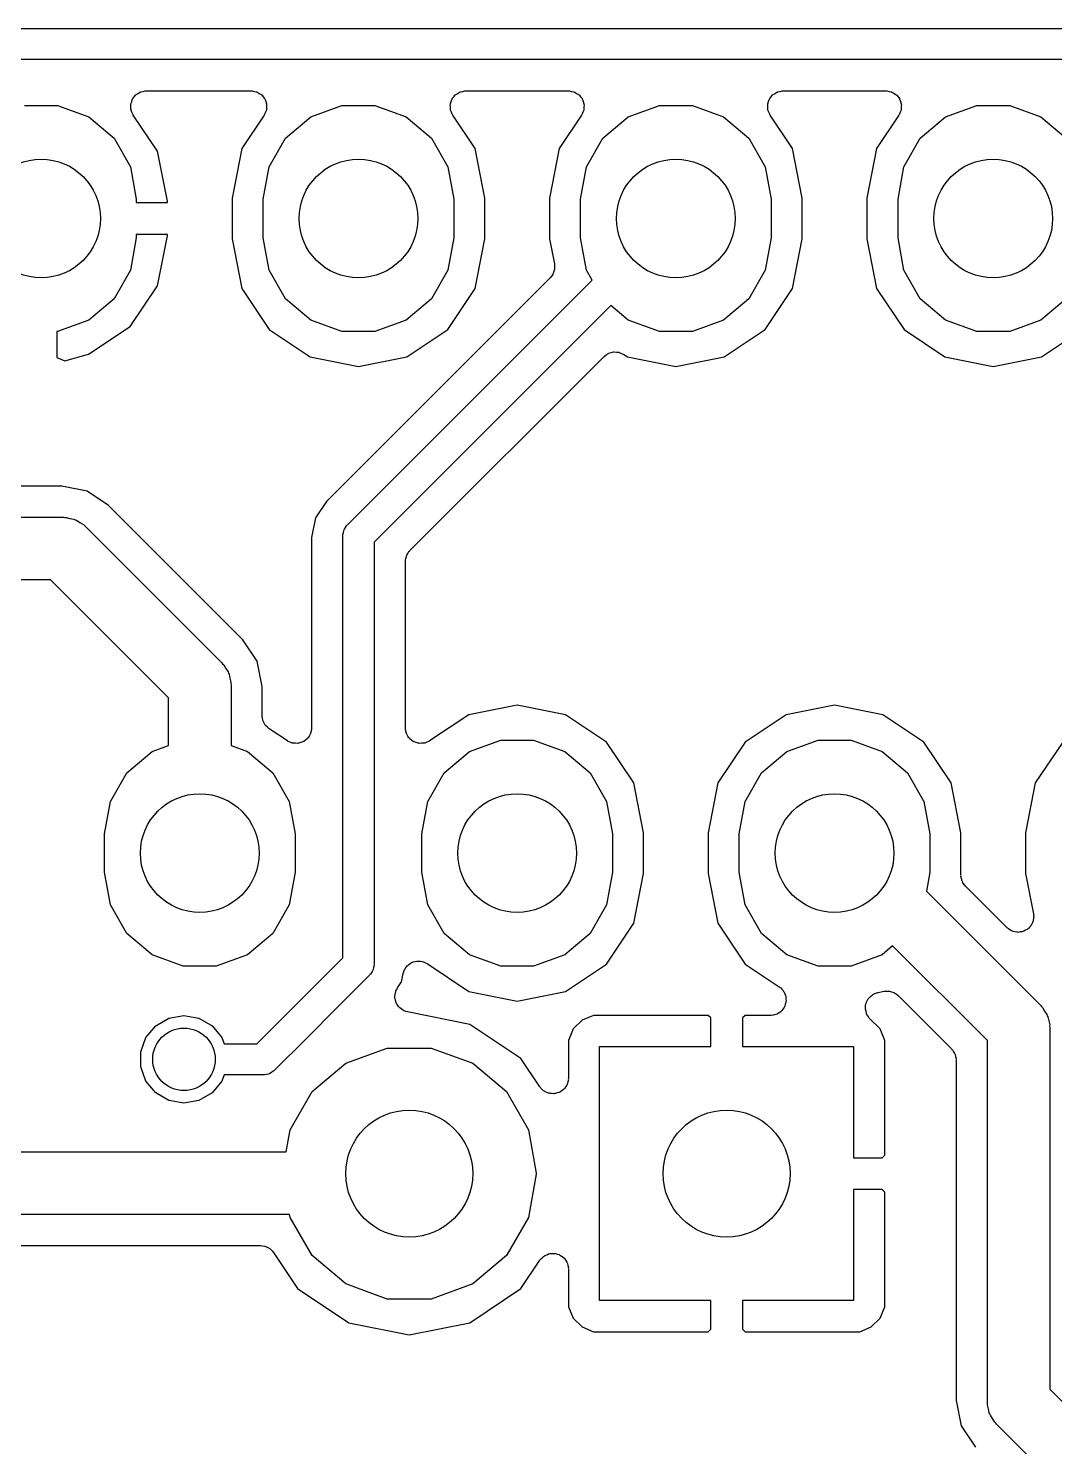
# Model space of a CAD drawing. Extents: x 95 to 175, y -109.5 to -62.3.
# Drawn here: x 135.28 to 143.49, y -74.09 to -62.74 of the extents above; entities that cross this region are included whole.
import ezdxf

# ---------------------------------------------------------------- set-up
doc = ezdxf.new("R2010")
doc.units = 0
doc.header["$MEASUREMENT"] = 0
doc.layers.add('BLACK', color=7, linetype='CONTINUOUS')

msp = doc.modelspace()

# ---------------------------------------------------------------- linework, layer by layer
at = {"layer": 'Black'}
for p, q in [((129.286, -62.74), (143.637, -62.74)), ((143.585, -62.99), (129.338, -62.99)), ((136.099, -63.3516), (136.101, -63.3475)), ((136.101, -63.3433), (136.107, -63.3268)), ((136.101, -63.3475), (136.101, -63.3433)), ((136.107, -63.3268), (136.112, -63.3099)), ((136.112, -63.3099), (136.114, -63.3065)), ((136.114, -63.3065), (136.115, -63.3025)), ((136.115, -63.3025), (136.127, -63.289)), ((136.127, -63.289), (136.137, -63.2749)), ((136.137, -63.2749), (136.141, -63.2725)), ((136.141, -63.2725), (136.143, -63.2692)), ((136.143, -63.2692), (136.159, -63.2605)), ((136.159, -63.2605), (136.173, -63.2507)), ((136.173, -63.2507), (136.177, -63.2497)), ((136.177, -63.2497), (136.181, -63.2475)), ((136.181, -63.2475), (136.198, -63.2445)), ((136.198, -63.2445), (136.215, -63.2403)), ((136.215, -63.2403), (136.22, -63.2407)), ((136.22, -63.2407), (136.224, -63.24)), ((136.224, -63.24), (137.063, -63.24)), ((137.063, -63.24), (137.067, -63.2407)), ((137.067, -63.2407), (137.071, -63.2403)), ((137.071, -63.2403), (137.088, -63.2445)), ((137.088, -63.2445), (137.106, -63.2475)), ((137.106, -63.2475), (137.109, -63.2496)), ((137.109, -63.2496), (137.113, -63.2506)), ((137.113, -63.2506), (137.128, -63.2604)), ((137.128, -63.2604), (137.143, -63.2692)), ((137.143, -63.2692), (137.146, -63.2724)), ((137.146, -63.2724), (137.15, -63.2747)), ((137.15, -63.2747), (137.16, -63.289)), ((137.16, -63.289), (137.171, -63.3025)), ((137.171, -63.3025), (137.173, -63.3064)), ((137.173, -63.3064), (137.175, -63.3097)), ((137.175, -63.3097), (137.18, -63.3267)), ((137.18, -63.3267), (137.186, -63.3433)), ((137.186, -63.3433), (137.186, -63.3474)), ((137.186, -63.3474), (137.187, -63.3514)), ((138.657, -63.3514), (138.658, -63.3474)), ((138.658, -63.3433), (138.664, -63.3267)), ((138.658, -63.3474), (138.658, -63.3433)), ((138.664, -63.3267), (138.669, -63.3097)), ((138.669, -63.3097), (138.671, -63.3064)), ((138.671, -63.3064), (138.673, -63.3025)), ((138.673, -63.3025), (138.684, -63.289)), ((138.684, -63.289), (138.694, -63.2747)), ((138.694, -63.2747), (138.698, -63.2724)), ((138.698, -63.2724), (138.701, -63.2692)), ((138.701, -63.2692), (138.716, -63.2604)), ((138.716, -63.2604), (138.731, -63.2506)), ((138.731, -63.2506), (138.735, -63.2496)), ((138.735, -63.2496), (138.738, -63.2475)), ((138.738, -63.2475), (138.756, -63.2445)), ((138.756, -63.2445), (138.773, -63.2403)), ((138.773, -63.2403), (138.777, -63.2407)), ((138.777, -63.2407), (138.781, -63.24)), ((138.781, -63.24), (139.603, -63.24)), ((139.603, -63.24), (139.607, -63.2407)), ((139.607, -63.2407), (139.611, -63.2403)), ((139.611, -63.2403), (139.628, -63.2445)), ((139.628, -63.2445), (139.646, -63.2475)), ((139.646, -63.2475), (139.649, -63.2496)), ((139.649, -63.2496), (139.653, -63.2506)), ((139.653, -63.2506), (139.668, -63.2604)), ((139.668, -63.2604), (139.683, -63.2692)), ((139.683, -63.2692), (139.686, -63.2724)), ((139.686, -63.2724), (139.69, -63.2747)), ((139.69, -63.2747), (139.7, -63.289)), ((139.7, -63.289), (139.711, -63.3025)), ((139.711, -63.3025), (139.713, -63.3064)), ((139.713, -63.3064), (139.715, -63.3097)), ((139.715, -63.3097), (139.72, -63.3267)), ((139.72, -63.3267), (139.726, -63.3433)), ((139.726, -63.3433), (139.726, -63.3474)), ((139.726, -63.3474), (139.727, -63.3514)), ((141.197, -63.3514), (141.198, -63.3474)), ((141.198, -63.3433), (141.204, -63.3267)), ((141.198, -63.3474), (141.198, -63.3433)), ((141.204, -63.3267), (141.209, -63.3097)), ((141.209, -63.3097), (141.211, -63.3064)), ((141.211, -63.3064), (141.213, -63.3025)), ((141.213, -63.3025), (141.224, -63.289)), ((141.224, -63.289), (141.234, -63.2747)), ((141.234, -63.2747), (141.238, -63.2724)), ((141.238, -63.2724), (141.241, -63.2692)), ((141.241, -63.2692), (141.256, -63.2604)), ((141.256, -63.2604), (141.271, -63.2506)), ((141.271, -63.2506), (141.275, -63.2496)), ((141.275, -63.2496), (141.278, -63.2475)), ((141.278, -63.2475), (141.296, -63.2445)), ((141.296, -63.2445), (141.313, -63.2403)), ((141.313, -63.2403), (141.317, -63.2407)), ((141.317, -63.2407), (141.321, -63.24)), ((141.321, -63.24), (142.143, -63.24)), ((142.143, -63.24), (142.147, -63.2407)), ((142.147, -63.2407), (142.151, -63.2403)), ((142.151, -63.2403), (142.168, -63.2445)), ((142.168, -63.2445), (142.186, -63.2475)), ((142.186, -63.2475), (142.189, -63.2496)), ((142.189, -63.2496), (142.193, -63.2506)), ((142.193, -63.2506), (142.208, -63.2604)), ((142.208, -63.2604), (142.223, -63.2692)), ((142.223, -63.2692), (142.226, -63.2724)), ((142.226, -63.2724), (142.23, -63.2747)), ((142.23, -63.2747), (142.24, -63.289)), ((142.24, -63.289), (142.251, -63.3025)), ((142.251, -63.3025), (142.253, -63.3064)), ((142.253, -63.3064), (142.255, -63.3097)), ((142.255, -63.3097), (142.26, -63.3267)), ((142.26, -63.3267), (142.266, -63.3433)), ((142.266, -63.3433), (142.266, -63.3474)), ((142.266, -63.3474), (142.267, -63.3514)), ((135.25, -63.3581), (135.514, -63.3581)), ((135.514, -63.3581), (135.763, -63.4486)), ((135.763, -63.4486), (135.966, -63.6187)), ((136.101, -63.3691), (136.099, -63.3516)), ((136.101, -63.3867), (136.101, -63.3691)), ((136.102, -63.3907), (136.101, -63.3867)), ((136.102, -63.3949), (136.102, -63.3907)), ((136.109, -63.411), (136.102, -63.3949)), ((136.115, -63.4275), (136.109, -63.411)), ((136.118, -63.4307), (136.115, -63.4275)), ((136.12, -63.4346), (136.118, -63.4307)), ((136.314, -63.724), (136.12, -63.4346)), ((137.167, -63.4344), (136.989, -63.7004)), ((137.169, -63.4307), (137.167, -63.4344)), ((137.171, -63.4275), (137.169, -63.4307)), ((137.177, -63.4109), (137.171, -63.4275)), ((137.185, -63.3947), (137.177, -63.4109)), ((137.186, -63.3867), (137.185, -63.3906)), ((137.185, -63.3906), (137.185, -63.3947)), ((137.187, -63.3514), (137.186, -63.369)), ((137.186, -63.369), (137.186, -63.3867)), ((137.338, -63.6187), (137.541, -63.4486)), ((137.541, -63.4486), (137.79, -63.3581)), ((137.79, -63.3581), (138.054, -63.3581)), ((138.054, -63.3581), (138.303, -63.4486)), ((138.303, -63.4486), (138.506, -63.6187)), ((138.658, -63.369), (138.657, -63.3514)), ((138.658, -63.3867), (138.658, -63.369)), ((138.659, -63.3906), (138.658, -63.3867)), ((138.659, -63.3947), (138.659, -63.3906)), ((138.667, -63.4109), (138.659, -63.3947)), ((138.673, -63.4275), (138.667, -63.4109)), ((138.675, -63.4307), (138.673, -63.4275)), ((138.677, -63.4344), (138.675, -63.4307)), ((138.855, -63.7004), (138.677, -63.4344)), ((139.707, -63.4344), (139.529, -63.7004)), ((139.709, -63.4307), (139.707, -63.4344)), ((139.711, -63.4275), (139.709, -63.4307)), ((139.717, -63.4109), (139.711, -63.4275)), ((139.725, -63.3947), (139.717, -63.4109)), ((139.726, -63.3867), (139.725, -63.3906)), ((139.725, -63.3906), (139.725, -63.3947)), ((139.727, -63.3514), (139.726, -63.369)), ((139.726, -63.369), (139.726, -63.3867)), ((139.878, -63.6187), (140.081, -63.4486)), ((140.081, -63.4486), (140.33, -63.3581)), ((140.33, -63.3581), (140.594, -63.3581)), ((140.594, -63.3581), (140.843, -63.4486)), ((140.843, -63.4486), (141.046, -63.6187)), ((141.198, -63.369), (141.197, -63.3514)), ((141.198, -63.3867), (141.198, -63.369)), ((141.199, -63.3906), (141.198, -63.3867)), ((141.199, -63.3947), (141.199, -63.3906)), ((141.207, -63.4109), (141.199, -63.3947)), ((141.213, -63.4275), (141.207, -63.4109)), ((141.215, -63.4307), (141.213, -63.4275)), ((141.217, -63.4344), (141.215, -63.4307)), ((141.395, -63.7004), (141.217, -63.4344)), ((142.247, -63.4344), (142.069, -63.7004)), ((142.249, -63.4307), (142.247, -63.4344)), ((142.251, -63.4275), (142.249, -63.4307)), ((142.257, -63.4109), (142.251, -63.4275)), ((142.265, -63.3947), (142.257, -63.4109)), ((142.266, -63.3867), (142.265, -63.3906)), ((142.265, -63.3906), (142.265, -63.3947)), ((142.267, -63.3514), (142.266, -63.369)), ((142.266, -63.369), (142.266, -63.3867)), ((142.418, -63.6187), (142.621, -63.4486)), ((142.621, -63.4486), (142.87, -63.3581)), ((142.87, -63.3581), (143.134, -63.3581)), ((143.134, -63.3581), (143.383, -63.4486)), ((143.383, -63.4486), (143.586, -63.6187)), ((135.966, -63.6187), (136.098, -63.8479)), ((137.206, -63.8479), (137.338, -63.6187)), ((138.506, -63.6187), (138.638, -63.8479)), ((139.746, -63.8479), (139.878, -63.6187)), ((141.046, -63.6187), (141.178, -63.8479)), ((142.286, -63.8479), (142.418, -63.6187)), ((136.394, -64.1224), (136.314, -63.724)), ((136.989, -63.7004), (136.91, -64.0991)), ((138.934, -64.0991), (138.855, -63.7004)), ((139.529, -63.7004), (139.45, -64.0991)), ((141.474, -64.0991), (141.395, -63.7004)), ((142.069, -63.7004), (141.99, -64.0991)), ((136.098, -63.8479), (136.144, -64.1085)), ((137.16, -64.1085), (137.206, -63.8479)), ((138.638, -63.8479), (138.684, -64.1085)), ((139.7, -64.1085), (139.746, -63.8479)), ((141.178, -63.8479), (141.224, -64.1085)), ((142.24, -64.1085), (142.286, -63.8479)), ((136.144, -64.1085), (136.144, -64.135)), ((136.144, -64.135), (136.394, -64.135)), ((136.394, -64.135), (136.394, -64.1224)), ((136.91, -64.0991), (136.91, -64.4249)), ((137.16, -64.4155), (137.16, -64.1085)), ((138.684, -64.1085), (138.684, -64.4155)), ((138.934, -64.4249), (138.934, -64.0991)), ((139.45, -64.0991), (139.45, -64.4249)), ((139.7, -64.4155), (139.7, -64.1085)), ((141.224, -64.1085), (141.224, -64.4155)), ((141.474, -64.4249), (141.474, -64.0991)), ((141.99, -64.0991), (141.99, -64.4249)), ((142.24, -64.4155), (142.24, -64.1085)), ((136.144, -64.4155), (136.098, -64.6761)), ((136.144, -64.389), (136.144, -64.4155)), ((136.394, -64.389), (136.144, -64.389)), ((136.314, -64.8), (136.394, -64.4016)), ((136.394, -64.4016), (136.394, -64.389)), ((136.91, -64.4249), (136.989, -64.8236)), ((137.206, -64.6761), (137.16, -64.4155)), ((138.684, -64.4155), (138.638, -64.6761)), ((138.855, -64.8236), (138.934, -64.4249)), ((139.45, -64.4249), (139.49, -64.6253)), ((139.746, -64.6761), (139.7, -64.4155)), ((141.224, -64.4155), (141.178, -64.6761)), ((141.395, -64.8236), (141.474, -64.4249)), ((141.99, -64.4249), (142.069, -64.8236)), ((142.286, -64.6761), (142.24, -64.4155)), ((136.098, -64.6761), (135.966, -64.9053)), ((137.338, -64.9053), (137.206, -64.6761)), ((138.638, -64.6761), (138.506, -64.9053)), ((139.477, -64.7098), (139.466, -64.7235)), ((139.478, -64.7059), (139.477, -64.7098)), ((139.481, -64.7025), (139.478, -64.7059)), ((139.485, -64.6854), (139.481, -64.7025)), ((139.491, -64.6687), (139.485, -64.6854)), ((139.49, -64.6253), (139.49, -64.6429)), ((139.49, -64.6429), (139.492, -64.6605)), ((139.492, -64.6605), (139.491, -64.6645)), ((139.491, -64.6645), (139.491, -64.6687)), ((139.792, -64.7555), (139.746, -64.6761)), ((141.178, -64.6761), (141.046, -64.9053)), ((142.418, -64.9053), (142.286, -64.6761)), ((136.095, -65.1271), (136.314, -64.8)), ((136.989, -64.8236), (137.208, -65.1511)), ((139.456, -64.738), (137.666, -66.5281)), ((137.834, -66.7136), (139.792, -64.7555)), ((138.636, -65.1511), (138.855, -64.8236)), ((139.466, -64.7235), (139.456, -64.738)), ((141.176, -65.1511), (141.395, -64.8236)), ((142.069, -64.8236), (142.288, -65.1511)), ((135.966, -64.9053), (135.763, -65.0754)), ((137.541, -65.0754), (137.338, -64.9053)), ((138.506, -64.9053), (138.303, -65.0754)), ((141.046, -64.9053), (140.843, -65.0754)), ((142.621, -65.0754), (142.418, -64.9053)), ((143.586, -64.9053), (143.383, -65.0754)), ((139.942, -64.9588), (138.047, -66.8538)), ((140.081, -65.0754), (139.942, -64.9588)), ((135.514, -65.1659), (135.509, -65.1659)), ((135.509, -65.1659), (135.509, -65.3742)), ((135.763, -65.0754), (135.514, -65.1659)), ((135.762, -65.3483), (136.095, -65.1271)), ((137.208, -65.1511), (137.536, -65.3699)), ((137.79, -65.1659), (137.541, -65.0754)), ((138.054, -65.1659), (137.79, -65.1659)), ((138.303, -65.0754), (138.054, -65.1659)), ((138.308, -65.3699), (138.636, -65.1511)), ((140.33, -65.1659), (140.081, -65.0754)), ((140.594, -65.1659), (140.33, -65.1659)), ((140.843, -65.0754), (140.594, -65.1659)), ((140.848, -65.3699), (141.176, -65.1511)), ((142.288, -65.1511), (142.616, -65.3699)), ((142.87, -65.1659), (142.621, -65.0754)), ((143.134, -65.1659), (142.87, -65.1659)), ((143.383, -65.0754), (143.134, -65.1659)), ((143.388, -65.3699), (143.716, -65.1511)), ((135.509, -65.3742), (135.571, -65.4021)), ((135.571, -65.4021), (135.762, -65.3483)), ((137.536, -65.3699), (137.922, -65.4468)), ((137.922, -65.4468), (138.308, -65.3699)), ((138.334, -66.9207), (139.888, -65.3659)), ((139.888, -65.3659), (139.905, -65.3542)), ((139.905, -65.3542), (139.922, -65.3421)), ((139.922, -65.3421), (139.923, -65.3417)), ((139.923, -65.3417), (139.924, -65.341)), ((139.924, -65.341), (139.944, -65.3357)), ((139.944, -65.3357), (139.963, -65.33)), ((139.963, -65.33), (139.965, -65.3301)), ((139.965, -65.3301), (139.966, -65.3297)), ((139.966, -65.3297), (139.986, -65.3315)), ((139.986, -65.3315), (140.007, -65.3328)), ((140.007, -65.3328), (140.008, -65.3334)), ((140.008, -65.3334), (140.009, -65.3335)), ((140.009, -65.3335), (140.028, -65.3421)), ((140.028, -65.3421), (140.046, -65.3503)), ((140.046, -65.3503), (140.076, -65.3699)), ((140.076, -65.3699), (140.462, -65.4468)), ((140.462, -65.4468), (140.848, -65.3699)), ((142.616, -65.3699), (143.002, -65.4468)), ((143.002, -65.4468), (143.388, -65.3699)), ((135.547, -66.4036), (131.247, -66.4036)), ((135.75, -66.4439), (135.547, -66.4036)), ((135.922, -66.5588), (135.75, -66.4439)), ((137.666, -66.5281), (137.578, -66.6594)), ((136.997, -67.6335), (135.922, -66.5588)), ((131.091, -66.6536), (135.56, -66.6536)), ((135.56, -66.6536), (135.571, -66.6555)), ((135.571, -66.6555), (135.582, -66.6546)), ((135.582, -66.6546), (135.613, -66.663)), ((135.613, -66.663), (135.645, -66.6687)), ((135.645, -66.6687), (135.655, -66.6742)), ((135.655, -66.6742), (135.665, -66.677)), ((135.665, -66.677), (135.692, -66.6958)), ((135.692, -66.6958), (135.72, -66.7121)), ((135.72, -66.7121), (135.728, -66.7205)), ((135.728, -66.7205), (135.737, -66.7268)), ((135.737, -66.7268), (136.829, -67.819)), ((137.578, -66.6594), (137.547, -66.8143)), ((137.805, -66.7592), (137.807, -66.7545)), ((137.807, -66.7545), (137.809, -66.7492)), ((137.809, -66.7492), (137.818, -66.7358)), ((137.818, -66.7358), (137.826, -66.7217)), ((137.826, -66.7217), (137.83, -66.7181)), ((137.83, -66.7181), (137.834, -66.7136)), ((137.547, -66.8143), (137.547, -68.3401)), ((137.797, -66.7911), (137.802, -66.7753)), ((137.798, -66.7966), (137.797, -66.7911)), ((137.797, -66.802), (137.798, -66.7966)), ((137.797, -70.1792), (137.797, -66.802)), ((137.802, -66.7753), (137.805, -66.7592)), ((138.047, -66.8538), (138.047, -70.231)), ((138.297, -66.9982), (138.302, -66.9824)), ((138.302, -66.9824), (138.305, -66.9664)), ((138.305, -66.9664), (138.307, -66.9616)), ((138.307, -66.9616), (138.309, -66.9563)), ((138.309, -66.9563), (138.318, -66.9429)), ((138.318, -66.9429), (138.326, -66.9288)), ((138.326, -66.9288), (138.33, -66.9252)), ((138.33, -66.9252), (138.334, -66.9207)), ((138.298, -67.0037), (138.297, -66.9982)), ((138.297, -67.0091), (138.298, -67.0037)), ((138.297, -68.3401), (138.297, -67.0091)), ((135.456, -67.1536), (130.988, -67.1536)), ((136.402, -68.0994), (135.456, -67.1536)), ((137.112, -67.8054), (136.997, -67.6335)), ((136.829, -67.819), (136.835, -67.828)), ((136.835, -67.828), (136.844, -67.8351)), ((136.844, -67.8351), (136.86, -67.8634)), ((136.86, -67.8634), (136.879, -67.8901)), ((136.879, -67.8901), (136.881, -67.9008)), ((137.152, -68.0081), (137.112, -67.8054)), ((136.881, -67.9008), (136.887, -67.9103)), ((136.887, -67.9103), (136.893, -67.9425)), ((136.893, -67.9425), (136.901, -67.974)), ((136.901, -67.974), (136.9, -67.985)), ((136.9, -67.985), (136.902, -67.9958)), ((136.902, -67.9958), (136.902, -68.4809)), ((136.402, -68.4809), (136.402, -68.0994)), ((137.152, -68.2432), (137.152, -68.0081)), ((139.192, -68.1572), (138.806, -68.2341)), ((139.578, -68.2341), (139.192, -68.1572)), ((141.732, -68.1572), (141.346, -68.2341)), ((142.118, -68.2341), (141.732, -68.1572)), ((137.155, -68.2606), (137.152, -68.2432)), ((137.157, -68.2782), (137.155, -68.2606)), ((137.159, -68.2819), (137.157, -68.2782)), ((137.16, -68.286), (137.159, -68.2819)), ((137.168, -68.3013), (137.16, -68.286)), ((137.176, -68.3171), (137.168, -68.3013)), ((137.179, -68.32), (137.176, -68.3171)), ((137.181, -68.3236), (137.179, -68.32)), ((137.195, -68.3349), (137.181, -68.3236)), ((137.208, -68.3471), (137.195, -68.3349)), ((137.547, -68.3401), (137.546, -68.3442)), ((137.546, -68.3442), (137.547, -68.3483)), ((138.298, -68.3442), (138.297, -68.3401)), ((138.297, -68.3483), (138.298, -68.3442)), ((138.806, -68.2341), (138.491, -68.444)), ((139.906, -68.4529), (139.578, -68.2341)), ((141.346, -68.2341), (141.018, -68.4529)), ((142.446, -68.4529), (142.118, -68.2341)), ((137.353, -68.444), (137.208, -68.3471)), ((137.356, -68.4457), (137.353, -68.444)), ((137.359, -68.4484), (137.356, -68.4457)), ((137.376, -68.4544), (137.359, -68.4484)), ((137.392, -68.4615), (137.376, -68.4544)), ((137.46, -68.4572), (137.444, -68.4632)), ((137.477, -68.4522), (137.46, -68.4572)), ((137.481, -68.4498), (137.477, -68.4522)), ((137.484, -68.4484), (137.481, -68.4498)), ((137.498, -68.437), (137.484, -68.4484)), ((137.512, -68.4265), (137.498, -68.437)), ((137.515, -68.4231), (137.512, -68.4265)), ((137.518, -68.4204), (137.515, -68.4231)), ((137.527, -68.4051), (137.518, -68.4204)), ((137.536, -68.3904), (137.527, -68.4051)), ((137.537, -68.3864), (137.536, -68.3904)), ((137.539, -68.3829), (137.537, -68.3864)), ((137.543, -68.3654), (137.539, -68.3829)), ((137.547, -68.3483), (137.543, -68.3654)), ((138.301, -68.3654), (138.297, -68.3483)), ((138.305, -68.3829), (138.301, -68.3654)), ((138.307, -68.3864), (138.305, -68.3829)), ((138.308, -68.3904), (138.307, -68.3864)), ((138.317, -68.4051), (138.308, -68.3904)), ((138.326, -68.4204), (138.317, -68.4051)), ((138.329, -68.4231), (138.326, -68.4204)), ((138.332, -68.4265), (138.329, -68.4231)), ((138.346, -68.437), (138.332, -68.4265)), ((138.359, -68.4484), (138.346, -68.437)), ((138.363, -68.4498), (138.359, -68.4484)), ((138.367, -68.4522), (138.363, -68.4498)), ((138.384, -68.4572), (138.367, -68.4522)), ((138.4, -68.4632), (138.384, -68.4572)), ((138.468, -68.4544), (138.452, -68.4615)), ((138.484, -68.4484), (138.468, -68.4544)), ((138.488, -68.4457), (138.484, -68.4484)), ((138.491, -68.444), (138.488, -68.4457)), ((138.811, -68.5286), (139.06, -68.4381)), ((139.06, -68.4381), (139.324, -68.4381)), ((139.324, -68.4381), (139.573, -68.5286)), ((140.125, -68.7804), (139.906, -68.4529)), ((141.018, -68.4529), (140.799, -68.7804)), ((141.351, -68.5286), (141.6, -68.4381)), ((141.6, -68.4381), (141.864, -68.4381)), ((141.864, -68.4381), (142.113, -68.5286)), ((142.665, -68.7804), (142.446, -68.4529)), ((143.558, -68.4529), (143.339, -68.7804)), ((136.068, -68.6987), (136.271, -68.5286)), ((136.271, -68.5286), (136.402, -68.4809)), ((136.902, -68.4809), (137.033, -68.5286)), ((137.033, -68.5286), (137.236, -68.6987)), ((137.396, -68.4618), (137.392, -68.4615)), ((137.4, -68.4632), (137.396, -68.4618)), ((137.418, -68.4632), (137.4, -68.4632)), ((137.436, -68.4644), (137.418, -68.4632)), ((137.44, -68.4632), (137.436, -68.4644)), ((137.444, -68.4632), (137.44, -68.4632)), ((138.404, -68.4632), (138.4, -68.4632)), ((138.408, -68.4644), (138.404, -68.4632)), ((138.426, -68.4632), (138.408, -68.4644)), ((138.444, -68.4632), (138.426, -68.4632)), ((138.448, -68.4618), (138.444, -68.4632)), ((138.452, -68.4615), (138.448, -68.4618)), ((138.608, -68.6987), (138.811, -68.5286)), ((139.573, -68.5286), (139.776, -68.6987)), ((141.148, -68.6987), (141.351, -68.5286)), ((142.113, -68.5286), (142.316, -68.6987)), ((135.936, -68.9279), (136.068, -68.6987)), ((137.236, -68.6987), (137.368, -68.9279)), ((138.476, -68.9279), (138.608, -68.6987)), ((139.776, -68.6987), (139.908, -68.9279)), ((140.204, -69.1791), (140.125, -68.7804)), ((140.799, -68.7804), (140.72, -69.1791)), ((141.016, -68.9279), (141.148, -68.6987)), ((142.316, -68.6987), (142.448, -68.9279)), ((142.744, -69.1791), (142.665, -68.7804)), ((143.339, -68.7804), (143.26, -69.1791)), ((135.89, -69.1885), (135.936, -68.9279)), ((137.368, -68.9279), (137.414, -69.1885)), ((138.43, -69.1885), (138.476, -68.9279)), ((139.908, -68.9279), (139.954, -69.1885)), ((140.97, -69.1885), (141.016, -68.9279)), ((142.448, -68.9279), (142.494, -69.1885)), ((135.89, -69.4955), (135.89, -69.1885)), ((137.414, -69.1885), (137.414, -69.4955)), ((138.43, -69.4955), (138.43, -69.1885)), ((139.954, -69.1885), (139.954, -69.4955)), ((140.204, -69.5049), (140.204, -69.1791)), ((140.72, -69.1791), (140.72, -69.5049)), ((140.97, -69.4955), (140.97, -69.1885)), ((142.494, -69.1885), (142.494, -69.4955)), ((142.744, -69.5172), (142.744, -69.1791)), ((143.26, -69.1791), (143.26, -69.5049)), ((135.936, -69.7561), (135.89, -69.4955)), ((137.414, -69.4955), (137.368, -69.7561)), ((138.476, -69.7561), (138.43, -69.4955)), ((139.954, -69.4955), (139.908, -69.7561)), ((140.125, -69.9036), (140.204, -69.5049)), ((140.72, -69.5049), (140.799, -69.9036)), ((141.016, -69.7561), (140.97, -69.4955)), ((142.494, -69.4955), (142.467, -69.6475)), ((142.745, -69.522), (142.744, -69.5172)), ((142.744, -69.5295), (142.745, -69.522)), ((142.745, -69.5335), (142.744, -69.5295)), ((142.745, -69.5377), (142.745, -69.5335)), ((142.75, -69.5526), (142.745, -69.5377)), ((142.752, -69.56), (142.75, -69.5526)), ((142.753, -69.5626), (142.752, -69.56)), ((142.755, -69.5715), (142.753, -69.5626)), ((142.758, -69.5749), (142.755, -69.5715)), ((142.759, -69.5788), (142.758, -69.5749)), ((142.77, -69.5926), (142.759, -69.5788)), ((142.771, -69.5938), (142.77, -69.5926)), ((142.773, -69.5976), (142.771, -69.5938)), ((143.26, -69.5049), (143.324, -69.827)), ((142.467, -69.6475), (143.382, -70.5622)), ((142.774, -69.5985), (142.773, -69.5976)), ((142.78, -69.607), (142.774, -69.5985)), ((143.113, -69.9398), (142.78, -69.607)), ((136.068, -69.9853), (135.936, -69.7561)), ((137.368, -69.7561), (137.236, -69.9853)), ((138.608, -69.9853), (138.476, -69.7561)), ((139.908, -69.7561), (139.776, -69.9853)), ((141.148, -69.9853), (141.016, -69.7561)), ((139.906, -70.2311), (140.125, -69.9036)), ((140.799, -69.9036), (141.018, -70.2311)), ((143.293, -69.9337), (143.284, -69.9454)), ((143.304, -69.9231), (143.293, -69.9337)), ((143.307, -69.9169), (143.304, -69.9231)), ((143.311, -69.9115), (143.307, -69.9169)), ((143.316, -69.8973), (143.311, -69.9115)), ((143.322, -69.8837), (143.316, -69.8973)), ((143.323, -69.8769), (143.322, -69.8837)), ((143.325, -69.8704), (143.323, -69.8769)), ((143.324, -69.827), (143.324, -69.8339)), ((143.324, -69.8339), (143.326, -69.8405)), ((143.326, -69.8405), (143.325, -69.8554)), ((143.325, -69.8554), (143.325, -69.8704)), ((136.271, -70.1554), (136.068, -69.9853)), ((137.236, -69.9853), (137.033, -70.1554)), ((138.811, -70.1554), (138.608, -69.9853)), ((139.776, -69.9853), (139.573, -70.1554)), ((141.351, -70.1554), (141.148, -69.9853)), ((143.119, -69.9437), (143.113, -69.9398)), ((143.123, -69.9489), (143.119, -69.9437)), ((143.136, -69.9561), (143.123, -69.9489)), ((143.149, -69.9647), (143.136, -69.9561)), ((143.155, -69.9665), (143.149, -69.9647)), ((143.161, -69.9698), (143.155, -69.9665)), ((143.176, -69.972), (143.161, -69.9698)), ((143.191, -69.9759), (143.176, -69.972)), ((143.197, -69.9753), (143.191, -69.9759)), ((143.204, -69.9764), (143.197, -69.9753)), ((143.219, -69.9734), (143.204, -69.9764)), ((143.234, -69.9721), (143.219, -69.9734)), ((143.24, -69.9692), (143.234, -69.9721)), ((143.247, -69.9679), (143.24, -69.9692)), ((143.26, -69.9601), (143.247, -69.9679)), ((143.273, -69.9538), (143.26, -69.9601)), ((143.278, -69.9489), (143.273, -69.9538)), ((143.284, -69.9454), (143.278, -69.9489)), ((136.52, -70.2459), (136.271, -70.1554)), ((137.033, -70.1554), (136.784, -70.2459)), ((139.06, -70.2459), (138.811, -70.1554)), ((139.573, -70.1554), (139.324, -70.2459)), ((141.6, -70.2459), (141.351, -70.1554)), ((142.113, -70.1554), (141.864, -70.2459)), ((142.197, -70.0847), (142.113, -70.1554)), ((142.955, -70.8426), (142.197, -70.0847)), ((136.784, -70.2459), (136.52, -70.2459)), ((137.58, -70.3966), (137.797, -70.1792)), ((138.039, -70.2738), (138.037, -70.2785)), ((138.042, -70.2577), (138.039, -70.2738)), ((138.047, -70.2419), (138.042, -70.2577)), ((138.047, -70.231), (138.046, -70.2364)), ((138.046, -70.2364), (138.047, -70.2419)), ((138.288, -70.2803), (138.292, -70.2735)), ((138.292, -70.2735), (138.295, -70.2658)), ((138.295, -70.2658), (138.304, -70.2556)), ((138.304, -70.2556), (138.312, -70.2442)), ((138.312, -70.2442), (138.319, -70.2394)), ((138.319, -70.2394), (138.324, -70.2332)), ((138.324, -70.2332), (138.336, -70.2266)), ((138.336, -70.2266), (138.347, -70.2185)), ((138.347, -70.2185), (138.355, -70.2162)), ((138.355, -70.2162), (138.362, -70.2123)), ((138.362, -70.2123), (138.375, -70.2102)), ((138.375, -70.2102), (138.389, -70.2064)), ((138.389, -70.2064), (138.397, -70.2069)), ((138.397, -70.2069), (138.405, -70.2057)), ((138.405, -70.2057), (138.418, -70.2083)), ((138.418, -70.2083), (138.432, -70.2092)), ((138.432, -70.2092), (138.439, -70.2125)), ((138.439, -70.2125), (138.447, -70.2142)), ((138.447, -70.2142), (138.459, -70.2212)), ((138.459, -70.2212), (138.472, -70.2267)), ((138.472, -70.2267), (138.806, -70.4499)), ((139.324, -70.2459), (139.06, -70.2459)), ((139.578, -70.4499), (139.906, -70.2311)), ((141.018, -70.2311), (141.29, -70.4125)), ((141.864, -70.2459), (141.6, -70.2459)), ((138.01, -70.3194), (137.756, -70.5734)), ((138.014, -70.3149), (138.01, -70.3194)), ((138.018, -70.3113), (138.014, -70.3149)), ((138.026, -70.2972), (138.018, -70.3113)), ((138.035, -70.2838), (138.026, -70.2972)), ((138.037, -70.2785), (138.035, -70.2838)), ((138.234, -70.4216), (138.266, -70.3736)), ((138.266, -70.3736), (138.269, -70.3611)), ((138.269, -70.3611), (138.28, -70.3063)), ((138.269, -70.3611), (138.269, -70.3611)), ((138.28, -70.3063), (138.285, -70.2936)), ((138.285, -70.2936), (138.288, -70.2803)), ((137.326, -70.6506), (137.58, -70.3966)), ((137.58, -70.3966), (137.58, -70.3966)), ((138.213, -70.4883), (138.216, -70.475)), ((138.214, -70.4965), (138.213, -70.4883)), ((138.214, -70.5047), (138.214, -70.4965)), ((138.216, -70.475), (138.217, -70.4614)), ((138.217, -70.4614), (138.22, -70.4538)), ((138.22, -70.4538), (138.222, -70.4458)), ((138.222, -70.4458), (138.229, -70.4341)), ((138.229, -70.4341), (138.234, -70.4216)), ((138.806, -70.4499), (139.192, -70.5268)), ((139.192, -70.5268), (139.578, -70.4499)), ((141.29, -70.4125), (141.295, -70.4172)), ((141.295, -70.4172), (141.301, -70.4206)), ((141.301, -70.4206), (141.31, -70.4321)), ((141.31, -70.4321), (141.321, -70.4425)), ((141.321, -70.4425), (141.324, -70.4486)), ((141.324, -70.4486), (141.328, -70.4539)), ((141.328, -70.4539), (141.334, -70.468)), ((141.334, -70.468), (141.34, -70.4814)), ((141.34, -70.4814), (141.341, -70.4882)), ((141.341, -70.4882), (141.343, -70.4947)), ((141.343, -70.4947), (141.343, -70.5097)), ((142.004, -70.5057), (142.006, -70.5021)), ((142.006, -70.5021), (142.019, -70.4904)), ((142.019, -70.4904), (142.032, -70.4779)), ((142.032, -70.4779), (142.036, -70.4762)), ((142.036, -70.4762), (142.039, -70.4734)), ((142.039, -70.4734), (142.055, -70.467)), ((142.055, -70.467), (142.071, -70.4596)), ((142.071, -70.4596), (142.075, -70.4592)), ((142.075, -70.4592), (142.079, -70.4577)), ((142.079, -70.4577), (142.128, -70.4479)), ((142.128, -70.4479), (142.146, -70.4475)), ((142.146, -70.4475), (142.164, -70.446)), ((142.164, -70.446), (142.168, -70.4471)), ((142.168, -70.4471), (142.172, -70.447)), ((142.172, -70.447), (142.189, -70.4526)), ((142.189, -70.4526), (142.206, -70.4572)), ((142.206, -70.4572), (142.209, -70.4596)), ((142.209, -70.4596), (142.213, -70.4609)), ((142.213, -70.4609), (142.227, -70.472)), ((142.227, -70.472), (142.241, -70.4821)), ((142.241, -70.4821), (142.669, -70.9095)), ((137.756, -70.5734), (137.502, -70.8274)), ((137.756, -70.5734), (137.756, -70.5734)), ((138.218, -70.5178), (138.214, -70.5047)), ((138.22, -70.5312), (138.218, -70.5178)), ((138.224, -70.5385), (138.22, -70.5312)), ((138.226, -70.5463), (138.224, -70.5385)), ((138.234, -70.5573), (138.226, -70.5463)), ((138.241, -70.5693), (138.234, -70.5573)), ((138.247, -70.5747), (138.241, -70.5693)), ((138.252, -70.5814), (138.247, -70.5747)), ((138.263, -70.5889), (138.252, -70.5814)), ((138.273, -70.5979), (138.263, -70.5889)), ((138.281, -70.6009), (138.273, -70.5979)), ((138.288, -70.6055), (138.281, -70.6009)), ((138.301, -70.6087), (138.288, -70.6055)), ((138.314, -70.6137), (138.301, -70.6087)), ((138.812, -70.7128), (138.314, -70.6137)), ((141.301, -70.6122), (141.288, -70.6197)), ((141.305, -70.6069), (141.301, -70.6122)), ((141.31, -70.6028), (141.305, -70.6069)), ((141.319, -70.5904), (141.31, -70.6028)), ((141.328, -70.5789), (141.319, -70.5904)), ((141.331, -70.5725), (141.328, -70.5789)), ((141.335, -70.5667), (141.331, -70.5725)), ((141.338, -70.5522), (141.335, -70.5667)), ((141.343, -70.5381), (141.338, -70.5522)), ((141.343, -70.5097), (141.345, -70.5246)), ((141.345, -70.5246), (141.343, -70.5312)), ((141.343, -70.5312), (141.343, -70.5381)), ((141.979, -70.583), (141.981, -70.5655)), ((141.979, -70.5871), (141.979, -70.583)), ((141.979, -70.5912), (141.979, -70.5871)), ((141.984, -70.6083), (141.979, -70.5912)), ((141.981, -70.5655), (141.983, -70.5479)), ((141.983, -70.5479), (141.985, -70.5442)), ((141.987, -70.6256), (141.984, -70.6083)), ((141.985, -70.5401), (141.994, -70.5246)), ((141.985, -70.5442), (141.985, -70.5401)), ((141.994, -70.5246), (142.001, -70.5086)), ((142.001, -70.5086), (142.004, -70.5057)), ((143.382, -70.5622), (143.388, -70.5712)), ((143.388, -70.5712), (143.397, -70.5783)), ((143.397, -70.5783), (143.413, -70.6066)), ((143.413, -70.6066), (143.432, -70.6333)), ((136.221, -70.8173), (136.299, -70.7239)), ((136.299, -70.7239), (136.405, -70.6629)), ((136.405, -70.6629), (136.525, -70.6417)), ((136.525, -70.6417), (136.645, -70.6629)), ((136.645, -70.6629), (136.751, -70.7239)), ((136.751, -70.7239), (136.829, -70.8173)), ((137.108, -70.868), (137.326, -70.6506)), ((137.326, -70.6506), (137.326, -70.6506)), ((139.222, -70.9867), (138.812, -70.7128)), ((139.711, -70.6795), (139.64, -70.7498)), ((139.803, -70.6414), (139.711, -70.6795)), ((140.721, -70.6414), (139.803, -70.6414)), ((140.741, -70.6619), (140.721, -70.6414)), ((140.741, -70.8914), (140.741, -70.6619)), ((141.016, -70.6414), (140.995, -70.6619)), ((140.995, -70.6619), (140.995, -70.8914)), ((141.22, -70.6414), (141.016, -70.6414)), ((141.227, -70.6402), (141.22, -70.6414)), ((141.234, -70.6407), (141.227, -70.6402)), ((141.248, -70.6365), (141.234, -70.6407)), ((141.263, -70.6339), (141.248, -70.6365)), ((141.269, -70.6304), (141.263, -70.6339)), ((141.275, -70.6285), (141.269, -70.6304)), ((141.288, -70.6197), (141.275, -70.6285)), ((141.989, -70.6291), (141.987, -70.6256)), ((141.99, -70.6331), (141.989, -70.6291)), ((142, -70.6476), (141.99, -70.6331)), ((142.01, -70.6627), (142, -70.6476)), ((142.013, -70.6653), (142.01, -70.6627)), ((142.015, -70.6687), (142.013, -70.6653)), ((142.096, -70.7498), (142.015, -70.6687)), ((143.432, -70.6333), (143.435, -70.644)), ((143.435, -70.644), (143.44, -70.6535)), ((143.44, -70.6535), (143.446, -70.6857)), ((143.446, -70.6857), (143.454, -70.7172)), ((143.454, -70.7172), (143.453, -70.7282)), ((143.453, -70.7282), (143.455, -70.739)), ((136.179, -70.932), (136.221, -70.8173)), ((136.829, -70.8173), (136.848, -70.868)), ((137.502, -70.8274), (137.248, -71.0814)), ((137.502, -70.8274), (137.502, -70.8274)), ((139.64, -70.7498), (139.602, -70.8417)), ((139.602, -70.8417), (139.602, -71.1441)), ((142.134, -70.8417), (142.096, -70.7498)), ((142.134, -71.7599), (142.134, -70.8417)), ((142.955, -73.7362), (142.955, -70.8426)), ((143.455, -70.739), (143.455, -73.6326)), ((136.179, -71.054), (136.179, -70.932)), ((136.848, -70.868), (137.108, -70.868)), ((137.82, -71.0236), (138.152, -70.903)), ((138.152, -70.903), (138.505, -70.903)), ((138.505, -70.903), (138.836, -71.0236)), ((139.852, -72.9234), (139.852, -70.8914)), ((139.852, -70.8914), (140.741, -70.8914)), ((140.995, -70.8914), (141.884, -70.8914)), ((141.884, -70.8914), (141.884, -71.7804)), ((142.669, -70.9095), (142.672, -70.914)), ((142.672, -70.914), (142.676, -70.9175)), ((142.676, -70.9175), (142.684, -70.9317)), ((142.684, -70.9317), (142.693, -70.9451)), ((142.693, -70.9451), (142.695, -70.9504)), ((142.695, -70.9504), (142.698, -70.9551)), ((142.698, -70.9551), (142.7, -70.9712)), ((136.221, -71.1687), (136.179, -71.054)), ((137.55, -71.2504), (137.82, -71.0236)), ((138.836, -71.0236), (139.107, -71.2504)), ((139.373, -71.2136), (139.222, -70.9867)), ((142.7, -70.9712), (142.705, -70.987)), ((142.705, -70.987), (142.704, -70.9925)), ((142.704, -70.9925), (142.705, -70.9979)), ((142.705, -70.9979), (142.705, -73.7239)), ((136.299, -71.2621), (136.221, -71.1687)), ((136.829, -71.1687), (136.751, -71.2621)), ((136.848, -71.118), (136.829, -71.1687)), ((137.16, -71.118), (136.848, -71.118)), ((137.165, -71.117), (137.16, -71.118)), ((137.171, -71.1175), (137.165, -71.117)), ((137.187, -71.1133), (137.171, -71.1175)), ((137.203, -71.1105), (137.187, -71.1133)), ((137.208, -71.1077), (137.203, -71.1105)), ((137.213, -71.1063), (137.208, -71.1077)), ((137.226, -71.0969), (137.213, -71.1063)), ((137.24, -71.0888), (137.226, -71.0969)), ((137.244, -71.0845), (137.24, -71.0888)), ((137.248, -71.0814), (137.244, -71.0845)), ((139.597, -71.1721), (139.595, -71.1869)), ((139.602, -71.1577), (139.597, -71.1721)), ((139.602, -71.1441), (139.601, -71.1509)), ((139.601, -71.1509), (139.602, -71.1577)), ((136.405, -71.3231), (136.299, -71.2621)), ((136.751, -71.2621), (136.645, -71.3231)), ((137.374, -71.556), (137.55, -71.2504)), ((139.107, -71.2504), (139.283, -71.556)), ((139.378, -71.2185), (139.373, -71.2136)), ((139.382, -71.2245), (139.378, -71.2185)), ((139.393, -71.2341), (139.382, -71.2245)), ((139.403, -71.2449), (139.393, -71.2341)), ((139.41, -71.248), (139.403, -71.2449)), ((139.415, -71.2524), (139.41, -71.248)), ((139.429, -71.2575), (139.415, -71.2524)), ((139.442, -71.2641), (139.429, -71.2575)), ((139.449, -71.2649), (139.442, -71.2641)), ((139.456, -71.2672), (139.449, -71.2649)), ((139.471, -71.2672), (139.456, -71.2672)), ((139.486, -71.2689), (139.471, -71.2672)), ((139.492, -71.2672), (139.486, -71.2689)), ((139.499, -71.2672), (139.492, -71.2672)), ((139.513, -71.2621), (139.499, -71.2672)), ((139.528, -71.2585), (139.513, -71.2621)), ((139.533, -71.2547), (139.528, -71.2585)), ((139.54, -71.2524), (139.533, -71.2547)), ((139.551, -71.2427), (139.54, -71.2524)), ((139.564, -71.2344), (139.551, -71.2427)), ((139.568, -71.2289), (139.564, -71.2344)), ((139.573, -71.2245), (139.568, -71.2289)), ((139.581, -71.2115), (139.573, -71.2245)), ((139.59, -71.1994), (139.581, -71.2115)), ((139.591, -71.1928), (139.59, -71.1994)), ((139.595, -71.1869), (139.591, -71.1928)), ((136.525, -71.3443), (136.405, -71.3231)), ((136.645, -71.3231), (136.525, -71.3443)), ((137.342, -71.7336), (137.374, -71.556)), ((139.283, -71.556), (139.344, -71.9035)), ((133.401, -71.7336), (137.342, -71.7336)), ((141.884, -71.7804), (142.114, -71.7804)), ((142.114, -71.7804), (142.134, -71.7599)), ((139.344, -71.9113), (139.283, -72.2588)), ((139.344, -71.9035), (139.344, -71.9113)), ((141.884, -72.0344), (141.884, -72.9234)), ((142.114, -72.0344), (141.884, -72.0344)), ((142.134, -72.0549), (142.114, -72.0344)), ((142.134, -72.9731), (142.134, -72.0549)), ((137.369, -72.2336), (133.401, -72.2336)), ((137.374, -72.2588), (137.369, -72.2336)), ((137.55, -72.5644), (137.374, -72.2588)), ((139.283, -72.2588), (139.107, -72.5644)), ((133.783, -72.4836), (137.138, -72.4836)), ((137.138, -72.4836), (137.155, -72.4867)), ((137.155, -72.4867), (137.173, -72.4886)), ((137.173, -72.4886), (137.177, -72.4904)), ((137.177, -72.4904), (137.181, -72.4911)), ((137.181, -72.4911), (137.196, -72.5)), ((137.196, -72.5), (137.212, -72.5078)), ((137.212, -72.5078), (137.215, -72.5108)), ((137.215, -72.5108), (137.218, -72.5128)), ((137.218, -72.5128), (137.23, -72.5264)), ((137.23, -72.5264), (137.242, -72.5392)), ((137.242, -72.5392), (137.435, -72.8281)), ((139.471, -72.5476), (139.486, -72.5459)), ((139.486, -72.5459), (139.492, -72.5476)), ((137.82, -72.7912), (137.55, -72.5644)), ((139.107, -72.5644), (138.836, -72.7912)), ((139.222, -72.8281), (139.373, -72.6012)), ((139.373, -72.6012), (139.378, -72.5963)), ((139.378, -72.5963), (139.382, -72.5903)), ((139.382, -72.5903), (139.393, -72.5807)), ((139.393, -72.5807), (139.403, -72.5699)), ((139.403, -72.5699), (139.41, -72.5668)), ((139.41, -72.5668), (139.415, -72.5624)), ((139.415, -72.5624), (139.429, -72.5573)), ((139.429, -72.5573), (139.442, -72.5507)), ((139.442, -72.5507), (139.449, -72.5499)), ((139.449, -72.5499), (139.456, -72.5476)), ((139.456, -72.5476), (139.471, -72.5476)), ((139.492, -72.5476), (139.499, -72.5476)), ((139.499, -72.5476), (139.513, -72.5527)), ((139.513, -72.5527), (139.528, -72.5563)), ((139.528, -72.5563), (139.533, -72.5601)), ((139.533, -72.5601), (139.54, -72.5624)), ((139.54, -72.5624), (139.551, -72.5721)), ((139.551, -72.5721), (139.564, -72.5804)), ((139.564, -72.5804), (139.568, -72.5859)), ((139.568, -72.5859), (139.573, -72.5903)), ((139.573, -72.5903), (139.581, -72.6033)), ((139.581, -72.6033), (139.59, -72.6154)), ((139.59, -72.6154), (139.591, -72.622)), ((139.591, -72.622), (139.595, -72.6279)), ((139.595, -72.6279), (139.597, -72.6427)), ((139.597, -72.6427), (139.602, -72.6571)), ((139.602, -72.6571), (139.601, -72.6639)), ((139.601, -72.6639), (139.602, -72.6707)), ((139.602, -72.6707), (139.602, -72.9731)), ((137.435, -72.8281), (137.845, -73.102)), ((138.152, -72.9118), (137.82, -72.7912)), ((138.836, -72.7912), (138.505, -72.9118)), ((138.812, -73.102), (139.222, -72.8281)), ((138.505, -72.9118), (138.152, -72.9118)), ((139.602, -72.9731), (139.64, -73.065)), ((140.741, -72.9234), (139.852, -72.9234)), ((140.741, -73.1529), (140.741, -72.9234)), ((141.884, -72.9234), (140.995, -72.9234)), ((140.995, -72.9234), (140.995, -73.1529)), ((142.096, -73.065), (142.134, -72.9731)), ((137.845, -73.102), (138.328, -73.1982)), ((138.328, -73.1982), (138.812, -73.102)), ((139.64, -73.065), (139.711, -73.1353)), ((142.026, -73.1353), (142.096, -73.065)), ((139.711, -73.1353), (139.803, -73.1734)), ((139.803, -73.1734), (140.721, -73.1734)), ((140.721, -73.1734), (140.741, -73.1529)), ((140.995, -73.1529), (141.016, -73.1734)), ((141.016, -73.1734), (141.934, -73.1734)), ((141.934, -73.1734), (142.026, -73.1353)), ((143.455, -73.6326), (143.817, -73.9942)), ((142.705, -73.7239), (142.746, -73.9266)), ((142.957, -73.747), (142.955, -73.7362)), ((142.956, -73.758), (142.957, -73.747)), ((142.965, -73.7895), (142.956, -73.758)), ((142.97, -73.8217), (142.965, -73.7895)), ((142.976, -73.8312), (142.97, -73.8217)), ((142.979, -73.8419), (142.976, -73.8312)), ((142.997, -73.8686), (142.979, -73.8419)), ((143.014, -73.8969), (142.997, -73.8686)), ((143.022, -73.904), (143.014, -73.8969)), ((143.028, -73.913), (143.022, -73.904)), ((142.746, -73.9266), (142.86, -74.0985)), ((143.536, -74.421), (143.028, -73.913))]:
    msp.add_line(p, q, dxfattribs=at)
for centre, radius in [((135.382, -64.262), 0.475), ((137.922, -64.262), 0.475), ((140.462, -64.262), 0.475), ((143.002, -64.262), 0.475), ((136.652, -69.342), 0.475), ((139.192, -69.342), 0.475), ((141.732, -69.342), 0.475), ((136.525, -70.993), 0.25), ((138.328, -71.9074), 0.508), ((140.868, -71.9074), 0.508)]:
    msp.add_circle(centre, radius, dxfattribs=at)

doc.saveas('drawing.dxf')
